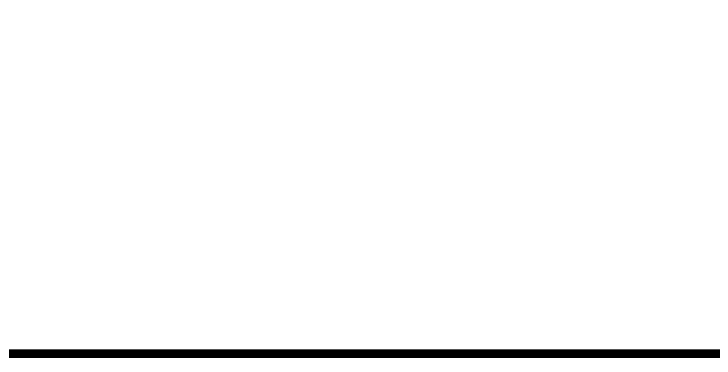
# Model space of a CAD drawing. Header units: inches. Extents: x -16404 to 14624, y -1591 to 16152.
# Drawn here: x -9529 to -8566, y -6 to 468 of the extents above; entities that cross this region are included whole.
import ezdxf
from ezdxf import colors
from ezdxf.entities.mleader import LeaderData, LeaderLine
from ezdxf.math import Vec2, Vec3

# ---------------------------------------------------------------- set-up
doc = ezdxf.new("R2010")
doc.units = ezdxf.units.IN
doc.header["$LTSCALE"] = 24
doc.header["$MEASUREMENT"] = 0
doc.layers.get('0').update_dxf_attribs({"linetype": 'CONTINUOUS'})
doc.layers.add('DESIGNER COMMENTS', color=221, linetype='CONTINUOUS', plot=False)
doc.styles.add('Arial', font='arial.ttf', dxfattribs={"width": 0.85})

# ---------------------------------------------------------------- blocks, each defined once
blk = doc.blocks.new('_Open90')
at = {"color": 0, "linetype": 'ByBlock', "lineweight": -2}
for p, q in [((0, 0), (-1, 0)), ((-0.5, 0.5), (0, 0)), ((0, 0), (-0.5, -0.5))]:
    blk.add_line(p, q, dxfattribs=at)

msp = doc.modelspace()

# ---------------------------------------------------------------- linework, layer by layer
at = {"color": 2, "const_width": 12}
msp.add_lwpolyline([(-16398.26811, 9600), (-2578.46748, 9600), (-2578.46748, 0), (-16398.26811, 0)], close=True, dxfattribs=at)

# ---------------------------------------------------------------- leaders
at = {"layer": 'DESIGNER COMMENTS'}
ml = msp.add_multileader_mtext('Standard', dxfattribs=at)
ml.set_content('\\A1;{\\C256;Se 30"x42" GENERAL NOTES VIEWPORT 1:1 SCALE}', color=4, style='Arial')
ml.set_leader_properties(color=256)
ml.set_arrow_properties(name='OPEN90')
ml.build(insert=Vec2(0, 0))
ml.multileader.update_dxf_attribs({"dogleg_length": 0.36, "arrow_head_size": 10.5, "scale": 96})
ctx = ml.context
ctx.base_point, ctx.scale, ctx.char_height, ctx.arrow_head_size, ctx.landing_gap_size, ctx.plane_origin = Vec3(6284.29961, 128.59824), 96, 12, 10.5, 8.64, Vec3(6566.22064, 391.83493)
ctx.text_align_type = 2
notes = []
notes.append((ctx, [(0, (1, 1, 0), (6535.06533, 128.59824), (-1, 0), 12, [(0, [(6535.06533, 29)], 0, [])])]))
ctx.mtext.insert, ctx.mtext.width, ctx.mtext.defined_height, ctx.mtext.alignment, ctx.mtext.flow_direction = Vec3(6486.99009, 134.70056), 228.37506, 57.00193, 3, 5
for ctx, leaders in notes:
    for number, flags, end, landing, length, lines in leaders:
        leader = LeaderData()
        leader.index, (leader.has_last_leader_line, leader.has_dogleg_vector, leader.attachment_direction) = number, flags
        leader.last_leader_point, leader.dogleg_vector, leader.dogleg_length = Vec3(end), Vec3(landing), length
        for number, points, colour, breaks in lines:
            line = LeaderLine()
            line.index, line.vertices, line.color, line.breaks = number, Vec3.list(points), colors.encode_raw_color(colour), breaks
            leader.lines.append(line)
        ctx.leaders.append(leader)

doc.saveas('drawing.dxf')
